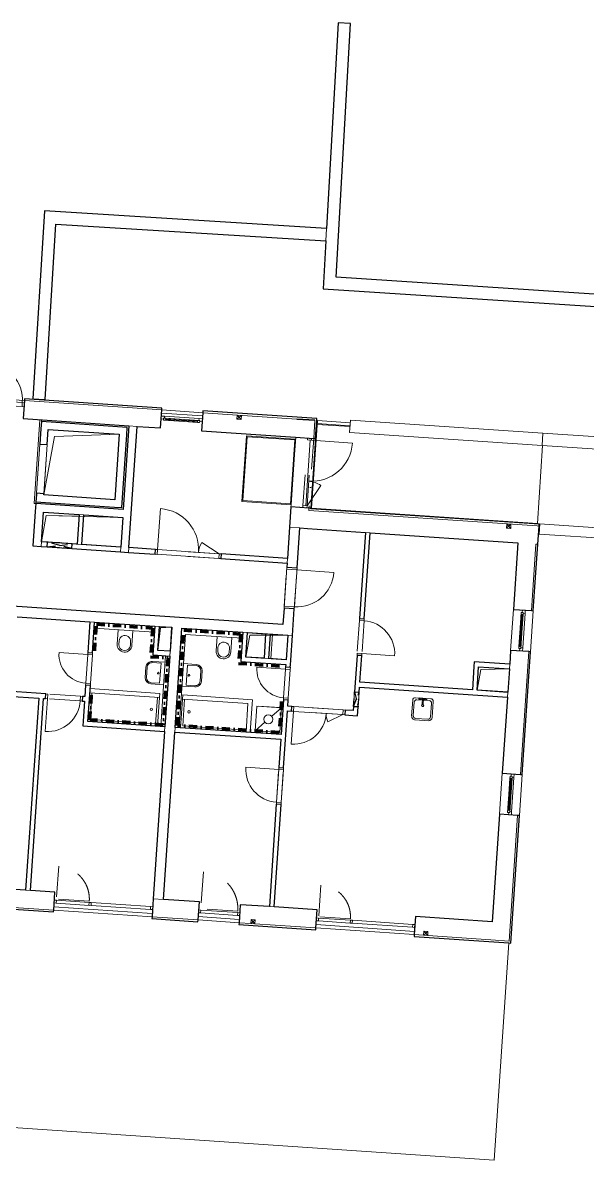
# Model space of a CAD drawing. Header units: millimetres. Extents: x 51291 to 245431, y -8645 to 72638.
# Drawn here: x 194747 to 208496, y 36742 to 64440 of the extents above; entities that cross this region are included whole.
import ezdxf

# ---------------------------------------------------------------- set-up
doc = ezdxf.new("R2010")
doc.units = ezdxf.units.MM
for name, pattern in [('HA_Dash_2mm-S1mm', [1500, 750, -750]), ('HA_Dash_3mm-S1mm', [300, 200, -100]), ('HA_DashDot_2_2mm-S0_6mm', [1650, 750, -450, 0, -450]), ('HA_DashDot_4mm-S1mm', [400, 200, -100, 0, -100])]:
    doc.linetypes.add(name, pattern=pattern)
for name, color, linetype, lineweight in [('A-CLNG-____-OTLN', 9, 'Continuous', 9), ('A-DETL-GENF-OTLN', 9, 'Continuous', 9), ('A-DOOR-____-MCUT', 9, 'Continuous', 9), ('A-DOOR-____-OTLN', 9, 'Continuous', 9), ('A-DOOR-FRAM-MCUT', 9, 'Continuous', 9), ('A-DOOR-FRAM-OTLN', 9, 'Continuous', 9), ('A-FLOR-____-OTLN', 9, 'Continuous', 9), ('A-FLOR-HRAL-OTLN', 9, 'Continuous', 9), ('A-GENM-____-MCUT', 9, 'Continuous', 25), ('A-GENM-____-OTLN', 9, 'Continuous', 9), ('A-GLAZ-____-MCUT', 9, 'Continuous', 5), ('A-GLAZ-____-OTLN', 9, 'Continuous', 5), ('A-GLAZ-CURT-MCUT', 9, 'Continuous', 5), ('A-GLAZ-CURT-OTLN', 9, 'Continuous', 5), ('A-GLAZ-CWMG-MCUT', 9, 'Continuous', 5), ('A-GLAZ-CWMG-OTLN', 9, 'Continuous', 5), ('A-WALL-____-MCUT', 9, 'Continuous', 25), ('A-WALL-____-OTLN', 9, 'Continuous', 9), ('E-ELEC-FIXT-OTLN', 9, 'Continuous', 9), ('I-WALL-____-MCUT', 9, 'Continuous', 25), ('I-WALL-____-OTLN', 9, 'Continuous', 9), ('M-HVAC-DUCT-OTLN', 9, 'Continuous', 9), ('P-SANR-FIXT-OTLN', 9, 'Continuous', 9), ('S-BEAM-____-OTLN', 9, 'Continuous', 9)]:
    doc.layers.add(name, color=color, linetype=linetype, lineweight=lineweight)

# ---------------------------------------------------------------- blocks, each defined once
blk = doc.blocks.new('HA_DR_Single_Swing_Solid - In_BJ_900x2100_Vstupni-2124274-schema rezu D_140_5400')
at = {"layer": 'A-DOOR-____-MCUT', "linetype": 'HA_DashDot_2_2mm-S0_6mm'}
for p, q in [((-450, 125), (450, 125)), ((-450, -125), (450, -125))]:
    blk.add_line(p, q, dxfattribs=at)
at = {"layer": 'A-DOOR-____-OTLN'}
for p, q in [((-500, 125), (500, 125)), ((-500, -125), (500, -125))]:
    blk.add_line(p, q, dxfattribs=at)
at = {"layer": 'A-DOOR-____-OTLN', "lineweight": 5}
blk.add_line((450, -1025), (450, -125), dxfattribs=at)
blk.add_arc((450, -125), 900, 180, 270, dxfattribs=at)
at = {"layer": 'A-DOOR-FRAM-MCUT'}
for p, q in [((-450, 125), (-500, 125)), ((-450, -125), (-450, 125)), ((500, 125), (450, 125)), ((450, 125), (450, -125)), ((-500, -125), (-450, -125)), ((450, -125), (500, -125))]:
    blk.add_line(p, q, dxfattribs=at)
blk = doc.blocks.new('HA_DR_Single_Swing_Solid - In_BJ_700x2100-2124340-schema rezu D_140_5400')
at = {"layer": 'A-DOOR-____-MCUT', "linetype": 'HA_DashDot_2_2mm-S0_6mm'}
for p, q in [((-350, 57.5), (350, 57.5)), ((-350, -57.5), (350, -57.5))]:
    blk.add_line(p, q, dxfattribs=at)
at = {"layer": 'A-DOOR-____-OTLN', "lineweight": 5}
blk.add_line((350, 757.5), (350, 57.5), dxfattribs=at)
blk.add_arc((350, 57.5), 700, 90, 180, dxfattribs=at)
at = {"layer": 'A-DOOR-FRAM-MCUT'}
for p, q in [((-400, 57.5), (-350, 57.5)), ((-350, 57.5), (-350, -57.5)), ((350, 57.5), (400, 57.5)), ((350, -57.5), (350, 57.5)), ((-350, -57.5), (-400, -57.5)), ((400, -57.5), (350, -57.5))]:
    blk.add_line(p, q, dxfattribs=at)
blk = doc.blocks.new('HA_DR_Single_Swing_Solid - In_BJ_800x2100-2124336-schema rezu D_140_5400')
at = {"layer": 'A-DOOR-____-MCUT', "linetype": 'HA_DashDot_2_2mm-S0_6mm'}
for p, q in [((-400, 57.5), (400, 57.5)), ((-400, -57.5), (400, -57.5))]:
    blk.add_line(p, q, dxfattribs=at)
at = {"layer": 'A-DOOR-____-OTLN', "lineweight": 5}
blk.add_line((400, 857.5), (400, 57.5), dxfattribs=at)
blk.add_arc((400, 57.5), 800, 90, 180, dxfattribs=at)
at = {"layer": 'A-DOOR-FRAM-MCUT'}
for p, q in [((-450, 57.5), (-400, 57.5)), ((-400, 57.5), (-400, -57.5)), ((400, 57.5), (450, 57.5)), ((400, -57.5), (400, 57.5)), ((-400, -57.5), (-450, -57.5)), ((450, -57.5), (400, -57.5))]:
    blk.add_line(p, q, dxfattribs=at)
blk = doc.blocks.new('HA_DR_Double_Swing_Solid - In_OBJ_1500x2100_1000-1827100-schema rezu D_140_5400')
at = {"layer": 'A-DOOR-____-MCUT', "linetype": 'HA_DashDot_2_2mm-S0_6mm'}
for p, q in [((-750, 58), (750, 58)), ((-750, -57), (750, -57))]:
    blk.add_line(p, q, dxfattribs=at)
at = {"layer": 'A-DOOR-____-OTLN', "lineweight": 5}
for p, q in [((-317, -307), (-750, -57)), ((750, -1057), (750, -57))]:
    blk.add_line(p, q, dxfattribs=at)
for centre, radius, start, end in [((-750, -57), 500, 330, 0), ((750, -57), 1000, 180, 270)]:
    blk.add_arc(centre, radius, start, end, dxfattribs=at)
at = {"layer": 'A-DOOR-FRAM-MCUT'}
for p, q in [((-750, 58), (-800, 58)), ((-750, -57), (-750, 58)), ((800, 58), (750, 58)), ((750, 58), (750, -57)), ((-800, -57), (-750, -57)), ((750, -57), (800, -57))]:
    blk.add_line(p, q, dxfattribs=at)
blk = doc.blocks.new('HA_WD_SinglePanel - 1000x2400-1670805-schema rezu D_140_5400')
at = {"layer": 'A-GLAZ-____-MCUT'}
for p, q in [((-420, 70), (-500, 70)), ((-500, 0), (-440, 0)), ((-440, -25), (-440, 25)), ((-440, 25), (-390, 25)), ((-420, 25), (-420, 70)), ((-390, 25), (-390, -25)), ((390, 5), (-390, 5)), ((390, -25), (390, 25)), ((390, 25), (440, 25)), ((500, 70), (420, 70)), ((420, 70), (420, 25)), ((440, 25), (440, -25)), ((440, 0), (500, 0)), ((-390, -25), (-440, -25)), ((390, -5), (-390, -5)), ((440, -25), (390, -25))]:
    blk.add_line(p, q, dxfattribs=at)
at = {"layer": 'A-GLAZ-____-OTLN'}
for p, q in [((440, 25), (-440, 25)), ((-440, -25), (-440, 25)), ((420, 70), (-420, 70)), ((390, 25), (-390, 25)), ((440, 25), (440, -25)), ((-440, -25), (440, -25)), ((390, -25), (-390, -25))]:
    blk.add_line(p, q, dxfattribs=at)
blk = doc.blocks.new('HA_WD_SinglePanel - 1000x1500-1670803-schema rezu D_140_5400')
at = {"layer": 'A-GLAZ-____-MCUT'}
for p, q in [((-420, 70), (-500, 70)), ((-500, 0), (-440, 0)), ((-440, -25), (-440, 25)), ((-440, 25), (-390, 25)), ((-420, 25), (-420, 70)), ((-390, 25), (-390, -25)), ((390, 5), (-390, 5)), ((390, -25), (390, 25)), ((390, 25), (440, 25)), ((500, 70), (420, 70)), ((420, 70), (420, 25)), ((440, 25), (440, -25)), ((440, 0), (500, 0)), ((-390, -25), (-440, -25)), ((390, -5), (-390, -5)), ((440, -25), (390, -25))]:
    blk.add_line(p, q, dxfattribs=at)
at = {"layer": 'A-GLAZ-____-OTLN'}
for p, q in [((440, 25), (-440, 25)), ((-440, -25), (-440, 25)), ((420, 70), (-420, 70)), ((390, 25), (-390, 25)), ((440, 25), (440, -25)), ((-440, -25), (440, -25)), ((390, -25), (-390, -25))]:
    blk.add_line(p, q, dxfattribs=at)
blk = doc.blocks.new('HA_DR_Double_Swing_Solid_FrameButt - In_FAS_1600x2350_1000-2015541-schema rezu D_140_5400')
at = {"layer": 'A-DOOR-____-MCUT', "linetype": 'HA_DashDot_2_2mm-S0_6mm'}
for p, q in [((-800, -70), (800, -70)), ((-800, -170), (800, -170))]:
    blk.add_line(p, q, dxfattribs=at)
at = {"layer": 'A-DOOR-____-OTLN', "lineweight": 5}
for p, q in [((-280, -470), (-800, -170)), ((800, -1170), (800, -170))]:
    blk.add_line(p, q, dxfattribs=at)
for centre, radius, start, end in [((-800, -170), 600, 330, 360), ((800, -170), 1000, 180, 270)]:
    blk.add_arc(centre, radius, start, end, dxfattribs=at)
at = {"layer": 'A-DOOR-FRAM-MCUT'}
for p, q in [((-800, -70), (-850, -70)), ((-850, -170), (-800, -170)), ((-800, -170), (-800, -70)), ((850, -70), (800, -70)), ((800, -70), (800, -170)), ((800, -170), (850, -170))]:
    blk.add_line(p, q, dxfattribs=at)
at = {"layer": 'A-DOOR-FRAM-OTLN', "linetype": 'HA_DashDot_2_2mm-S0_6mm'}
for p, q in [((850, 220), (-850, 220)), ((850, -220), (-850, -220))]:
    blk.add_line(p, q, dxfattribs=at)
blk = doc.blocks.new('HA_GM_Shaft_Rectangle - Default-2031569-schema rezu D_140_5400')
at = {"layer": 'A-DETL-GENF-OTLN'}
for p, q in [((72, -72), (1935, 0)), ((0, -720), (72, -72))]:
    blk.add_line(p, q, dxfattribs=at)
at = {"layer": 'A-GENM-____-OTLN'}
for p, q in [((0, -720), (0, 0)), ((0, 0), (1935, 0)), ((1935, 0), (1935, -720)), ((1935, -720), (0, -720))]:
    blk.add_line(p, q, dxfattribs=at)
blk = doc.blocks.new('HA_GM_Shaft_Rectangle - Default-2031607-schema rezu D_140_5400')
at = {"layer": 'A-DETL-GENF-OTLN'}
for p, q in [((160, -160), (1735, 0)), ((0, -1600), (160, -160))]:
    blk.add_line(p, q, dxfattribs=at)
at = {"layer": 'A-GENM-____-OTLN'}
for p, q in [((0, -1600), (0, 0)), ((0, 0), (1735, 0)), ((1735, 0), (1735, -1600)), ((1735, -1600), (0, -1600))]:
    blk.add_line(p, q, dxfattribs=at)
blk = doc.blocks.new('HA_GM_Shaft_Rectangle - Default-2138931-schema rezu D_140_5400')
at = {"layer": 'A-DETL-GENF-OTLN'}
for p, q in [((30, -30), (300, 0)), ((0, -585), (30, -30))]:
    blk.add_line(p, q, dxfattribs=at)
at = {"layer": 'A-GENM-____-OTLN'}
for p, q in [((0, -585), (0, 0)), ((0, 0), (300, 0)), ((300, 0), (300, -585)), ((300, -585), (0, -585))]:
    blk.add_line(p, q, dxfattribs=at)
blk = doc.blocks.new('HA_GM_Shaft_Rectangle - Default-2138656-schema rezu D_140_5400')
at = {"layer": 'A-DETL-GENF-OTLN'}
for p, q in [((60, -60), (985, 0)), ((0, -600), (60, -60))]:
    blk.add_line(p, q, dxfattribs=at)
at = {"layer": 'A-GENM-____-OTLN'}
for p, q in [((0, -600), (0, 0)), ((0, 0), (985, 0)), ((985, 0), (985, -600)), ((985, -600), (0, -600))]:
    blk.add_line(p, q, dxfattribs=at)
blk = doc.blocks.new('HA_GM_Shaft_Rectangle - Default-2137961-schema rezu D_140_5400')
at = {"layer": 'A-DETL-GENF-OTLN'}
for p, q in [((57, -57), (750, 0)), ((0, -570), (57, -57))]:
    blk.add_line(p, q, dxfattribs=at)
at = {"layer": 'A-GENM-____-OTLN'}
for p, q in [((0, -570), (0, 0)), ((0, 0), (750, 0)), ((750, 0), (750, -570)), ((750, -570), (0, -570))]:
    blk.add_line(p, q, dxfattribs=at)
blk = doc.blocks.new('ABMV_Toilet_WallHung - Default-1991236-schema rezu D_140_5400')
at = {"layer": 'P-SANR-FIXT-OTLN'}
for p, q in [((-55, 75), (-55, 425)), ((-16, 426), (-16, 340)), ((266, 340), (266, 426)), ((305, 75), (305, 425))]:
    blk.add_line(p, q, dxfattribs=at)
for centre, radius, start, end in [((125, 425), 180, 0, 180), ((125, 426), 141, 360, 180), ((125, 340), 141, 180, 360)]:
    blk.add_arc(centre, radius, start, end, dxfattribs=at)
blk = doc.blocks.new('ABMV_WashBasin_Generic - 550x460-1520088-schema rezu D_140_5400')
at = {"layer": 'P-SANR-FIXT-OTLN'}
for p, q in [((-150, 360), (-150, 50)), ((-120, 150), (-120, 360)), ((250, 510), (0, 510)), ((0, 480), (250, 480)), ((370, 360), (370, 150)), ((400, 50), (400, 360)), ((370, 150), (-120, 150))]:
    blk.add_line(p, q, dxfattribs=at)
for centre, radius, start, end in [((0, 360), 150, 90, 180), ((0, 360), 120, 90, 180), ((250, 360), 150, 360, 90), ((250, 360), 120, 360, 90), ((125, 200), 20, 90, 270), ((125, 200), 20, 270, 90)]:
    blk.add_arc(centre, radius, start, end, dxfattribs=at)
blk = doc.blocks.new('ABMV_Bathtub_Generic - 800_1700-V80-schema rezu D_140_5400')
at = {"layer": 'P-SANR-FIXT-OTLN'}
for p, q in [((750, 1600), (750, 50)), ((750, 1600), (750, 50)), ((750, 50), (100, 50)), ((750, 50), (100, 50)), ((800, 0), (100, 0)), ((800, 0), (100, 0))]:
    blk.add_line(p, q, dxfattribs=at)
blk.add_circle((400, 180), 30, dxfattribs=at)
blk = doc.blocks.new('ABMV_Bathtub_Generic - 800_1700-1426710-schema rezu D_140_5400')
at = {"layer": 'P-SANR-FIXT-OTLN'}
for p, q in [((800, 0), (100, 0)), ((800, 0), (100, 0)), ((750, -50), (100, -50)), ((750, -50), (100, -50)), ((750, -1650), (750, -50)), ((750, -1650), (750, -50)), ((100, -1650), (750, -1650)), ((100, -1650), (750, -1650))]:
    blk.add_line(p, q, dxfattribs=at)
blk.add_circle((400, -180), 30, dxfattribs=at)
blk = doc.blocks.new('R_bathroom_washing_machine - 600x600x900-1448762-schema rezu D_140_5400')
at = {"layer": 'E-ELEC-FIXT-OTLN'}
for p, q in [((678, 597), (78, 597)), ((78, 597), (78, -3)), ((455, 374), (678, 597)), ((555, 602), (555, 597)), ((572, 602), (572, 597)), ((580, 602), (580, 602)), ((580, 602), (580, 602)), ((580, 602), (580, 602)), ((580, 602), (580, 602)), ((587, 597), (587, 602)), ((605, 597), (605, 602)), ((678, -3), (678, 597)), ((78, -3), (300, 219)), ((78, -3), (678, -3)), ((108, -3), (108, -8)), ((648, -8), (108, -8)), ((648, -8), (648, -3))]:
    blk.add_line(p, q, dxfattribs=at)
blk.add_circle((378, 297), 110, dxfattribs=at)
blk = doc.blocks.new('Skříňka se dřezem_ pravoúhlá - 500 x 440mm-1452876-schema rezu D_140_5400')
at = {"layer": 'P-SANR-FIXT-OTLN'}
for p, q in [((-234, 117), (-234, -271)), ((-234, 117), (-234, -271)), ((-196, 69), (-196, -258)), ((202, 180), (-171, 180)), ((202, 180), (-171, 180)), ((3, 133), (-133, 133)), ((92, 180), (-73, 180)), ((-73, 142), (3, 142)), ((3, 161), (3, 40)), ((28, 161), (28, 40)), ((28, 142), (92, 142)), ((164, 133), (28, 133)), ((228, -258), (228, 69)), ((266, -276), (266, 117)), ((266, -276), (266, 117)), ((-145, -360), (181, -360)), ((-145, -360), (181, -360)), ((-133, -322), (164, -322))]:
    blk.add_line(p, q, dxfattribs=at)
for centre, radius, start, end in [((-171, 117), 63.5, 90, 180), ((-171, 117), 63.5, 90, 180), ((-133, 69), 63.5, 90, 180), ((-73, 161), 19, 90, 270), ((-48, 161), 19, 360, 180), ((-48, 161), 19, 180, 0), ((16, 3), 25.4, 360, 180), ((16, 3), 25.4, 180, 0), ((16, 161), 12.7, 360, 180), ((16, 40), 12.7, 180, 0), ((66, 161), 19, 360, 180), ((66, 161), 19, 180, 360), ((92, 161), 19, 270, 90), ((164, 69), 63.5, 0, 90), ((202, 117), 63.5, 0, 90), ((202, 117), 63.5, 360, 90), ((-145, -271), 88.9, 180, 270), ((-145, -271), 88.9, 180, 270), ((-133, -258), 63.5, 180, 270), ((164, -258), 63.5, 270, 0), ((181, -276), 84.4, 270, 0), ((181, -276), 84.4, 270, 0)]:
    blk.add_arc(centre, radius, start, end, dxfattribs=at)
blk = doc.blocks.new('HA_DR_Double_Swing_Solid - In_BJ_1200x2100_800-1670814-schema rezu D_140_5400')
at = {"layer": 'A-DOOR-____-MCUT', "linetype": 'HA_DashDot_2_2mm-S0_6mm'}
for p, q in [((-600, 57), (600, 57)), ((-600, -58), (600, -58))]:
    blk.add_line(p, q, dxfattribs=at)
at = {"layer": 'A-DOOR-____-OTLN', "lineweight": 5}
for p, q in [((600, 857), (600, 57)), ((-254, 257), (-600, 57))]:
    blk.add_line(p, q, dxfattribs=at)
for centre, radius, start, end in [((600, 57), 800, 90, 180), ((-600, 57), 400, 360, 30)]:
    blk.add_arc(centre, radius, start, end, dxfattribs=at)
at = {"layer": 'A-DOOR-FRAM-MCUT'}
for p, q in [((-650, 57), (-600, 57)), ((-600, 57), (-600, -58)), ((600, 57), (650, 57)), ((600, -58), (600, 57)), ((-600, -58), (-650, -58)), ((650, -58), (600, -58))]:
    blk.add_line(p, q, dxfattribs=at)
blk = doc.blocks.new('Obdélníková příčel - 50x70mm EXT-1516296-schema rezu D_140_5400')
at = {"layer": 'A-GLAZ-CWMG-MCUT'}
for p, q in [((-50, 0), (0, 0)), ((-50, -70), (-50, 0)), ((0, 0), (0, -70)), ((0, -70), (-50, -70))]:
    blk.add_line(p, q, dxfattribs=at)
blk = doc.blocks.new('ABMV_CW_Single_Swing_Generic - Ex_Glass_SKLOPNE-1553233-schema rezu D_140_5400')
at = {"layer": 'A-DOOR-____-OTLN', "linetype": 'HA_Dash_2mm-S1mm', "lineweight": 5}
for p in [(-450, -30), (450, -930)]:
    blk.add_line(p, (450, -30), dxfattribs=at)
blk.add_arc((450, -30), 900, 180, 270, dxfattribs=at)
blk = doc.blocks.new('Obdélníková příčel - 50x70mm EXT-1516068-schema rezu D_140_5400')
at = {"layer": 'A-GLAZ-CWMG-OTLN'}
for p, q in [((-2951, 44089), (-2053, 44028)), ((-2946, 44159), (-2048, 44098))]:
    blk.add_line(p, q, dxfattribs=at)
blk = doc.blocks.new('Obdélníková příčel - 50x70mm EXT-1516295-schema rezu D_140_5400')
at = {"layer": 'A-GLAZ-CWMG-MCUT'}
for p, q in [((-25, 0), (25, 0)), ((-25, -70), (-25, 0)), ((25, -70), (-25, -70)), ((25, 0), (25, -70))]:
    blk.add_line(p, q, dxfattribs=at)
blk = doc.blocks.new('Systémový panel - Sklo-1518049-schema rezu D_140_5400')
at = {"layer": 'A-GLAZ-CURT-MCUT'}
for p, q in [((725, 70), (-725, 70)), ((-725, 70), (-725, 0)), ((-725, 0), (725, 0)), ((725, 0), (725, 70))]:
    blk.add_line(p, q, dxfattribs=at)
blk = doc.blocks.new('Obdélníková příčel - 50x70mm EXT-1518050-schema rezu D_140_5400')
at = {"layer": 'A-GLAZ-CWMG-MCUT'}
for p, q in [((0, 0), (-50, 0)), ((-50, 0), (-50, -70)), ((0, -70), (0, 0)), ((-50, -70), (0, -70))]:
    blk.add_line(p, q, dxfattribs=at)
blk = doc.blocks.new('ABMV_CW_Single_Swing_Generic - Ex_Glass_SKLOPNE-1944711-schema rezu D_140_5400')
at = {"layer": 'A-DOOR-____-OTLN', "linetype": 'HA_Dash_2mm-S1mm', "lineweight": 5}
for p in [(-400, -30), (400, -830)]:
    blk.add_line(p, (400, -30), dxfattribs=at)
blk.add_arc((400, -30), 800, 180, 270, dxfattribs=at)
blk = doc.blocks.new('Obdélníková příčel - 50x70mm EXT-1944710-schema rezu D_140_5400')
at = {"layer": 'A-GLAZ-CWMG-OTLN'}
for p, q in [((516, 43853), (1315, 43799)), ((521, 43923), (1319, 43869))]:
    blk.add_line(p, q, dxfattribs=at)
blk = doc.blocks.new('Systémový panel - Sklo-1944714-schema rezu D_140_5400')
at = {"layer": 'A-GLAZ-CURT-MCUT'}
for p, q in [((737.5, 70), (-737.5, 70)), ((-737.5, 70), (-737.5, 0)), ((-737.5, 0), (737.5, 0)), ((737.5, 0), (737.5, 70))]:
    blk.add_line(p, q, dxfattribs=at)
blk = doc.blocks.new('ABMV_CW_Single_Swing_Generic - Ex_Glass_SKLOPNE-1553232-schema rezu D_140_5400')
at = {"layer": 'A-DOOR-____-OTLN', "linetype": 'HA_Dash_2mm-S1mm', "lineweight": 5}
for p in [(-387.5, -30), (387.5, -805)]:
    blk.add_line(p, (387.5, -30), dxfattribs=at)
blk.add_arc((387.5, -30), 775, 180, 270, dxfattribs=at)
blk = doc.blocks.new('Obdélníková příčel - 50x70mm EXT-1514296-schema rezu D_140_5400')
at = {"layer": 'A-GLAZ-CWMG-OTLN'}
for p, q in [((19423, 42570), (20196, 42518)), ((19428, 42640), (20201, 42588))]:
    blk.add_line(p, q, dxfattribs=at)
blk = doc.blocks.new('HA_GM_Tiling_LineBased - Generic Tiles-2050446-schema rezu D_140_5400')
at = {"layer": 'A-GENM-____-OTLN', "linetype": 'HA_DashDot_4mm-S1mm', "lineweight": 80}
blk.add_line((50, -50), (700, -50), dxfattribs=at)
blk = doc.blocks.new('HA_GM_Tiling_LineBased - Generic Tiles-2050447-schema rezu D_140_5400')
at = {"layer": 'A-GENM-____-OTLN', "linetype": 'HA_DashDot_4mm-S1mm', "lineweight": 80}
blk.add_line((50, -50), (1415, -50), dxfattribs=at)
blk = doc.blocks.new('HA_GM_Tiling_LineBased - Generic Tiles-2050448-schema rezu D_140_5400')
at = {"layer": 'A-GENM-____-OTLN', "linetype": 'HA_DashDot_4mm-S1mm', "lineweight": 80}
blk.add_line((50, -50), (750, -50), dxfattribs=at)
blk = doc.blocks.new('HA_GM_Tiling_LineBased - Generic Tiles-2050449-schema rezu D_140_5400')
at = {"layer": 'A-GENM-____-OTLN', "linetype": 'HA_DashDot_4mm-S1mm', "lineweight": 80}
blk.add_line((-50, -50), (370, -50), dxfattribs=at)
blk = doc.blocks.new('HA_GM_Tiling_LineBased - Generic Tiles-2050450-schema rezu D_140_5400')
at = {"layer": 'A-GENM-____-OTLN', "linetype": 'HA_DashDot_4mm-S1mm', "lineweight": 80}
blk.add_line((50, -50), (1680, -50), dxfattribs=at)
blk = doc.blocks.new('HA_GM_Tiling_LineBased - Generic Tiles-2050451-schema rezu D_140_5400')
at = {"layer": 'A-GENM-____-OTLN', "linetype": 'HA_DashDot_4mm-S1mm', "lineweight": 80}
blk.add_line((50, -50), (1840, -50), dxfattribs=at)
blk = doc.blocks.new('HA_GM_Tiling_LineBased - Generic Tiles-2050440-schema rezu D_140_5400')
at = {"layer": 'A-GENM-____-OTLN', "linetype": 'HA_DashDot_4mm-S1mm', "lineweight": 80}
blk.add_line((50, -50), (830, -50), dxfattribs=at)
blk = doc.blocks.new('HA_GM_Tiling_LineBased - Generic Tiles-2050452-schema rezu D_140_5400')
at = {"layer": 'A-GENM-____-OTLN', "linetype": 'HA_DashDot_4mm-S1mm', "lineweight": 80}
blk.add_line((50, -50), (800, -50), dxfattribs=at)
blk = doc.blocks.new('HA_GM_Tiling_LineBased - Generic Tiles-2050453-schema rezu D_140_5400')
at = {"layer": 'A-GENM-____-OTLN', "linetype": 'HA_DashDot_4mm-S1mm', "lineweight": 80}
blk.add_line((50, -50), (2535, -50), dxfattribs=at)
blk = doc.blocks.new('HA_GM_Tiling_LineBased - Generic Tiles-2050454-schema rezu D_140_5400')
at = {"layer": 'A-GENM-____-OTLN', "linetype": 'HA_DashDot_4mm-S1mm', "lineweight": 80}
blk.add_line((50, -50), (2375, -50), dxfattribs=at)
blk = doc.blocks.new('HA_GM_Tiling_LineBased - Generic Tiles-2050455-schema rezu D_140_5400')
at = {"layer": 'A-GENM-____-OTLN', "linetype": 'HA_DashDot_4mm-S1mm', "lineweight": 80}
blk.add_line((50, -50), (1435, -50), dxfattribs=at)
blk = doc.blocks.new('HA_GM_Tiling_LineBased - Generic Tiles-2050439-schema rezu D_140_5400')
at = {"layer": 'A-GENM-____-OTLN', "linetype": 'HA_DashDot_4mm-S1mm', "lineweight": 80}
blk.add_line((50, -50), (765, -50), dxfattribs=at)
blk = doc.blocks.new('HA_GM_Tiling_LineBased - Generic Tiles-2050438-schema rezu D_140_5400')
at = {"layer": 'A-GENM-____-OTLN', "linetype": 'HA_DashDot_4mm-S1mm', "lineweight": 80}
blk.add_line((-50, -50), (1050, -50), dxfattribs=at)
blk = doc.blocks.new('Cistici zona_ram - Cistici zona_ram-1747755-schema rezu D_140_5400')
at = {"layer": 'A-GENM-____-OTLN'}
for p, q in [((15146, 55453), (13946, 55453)), ((13946, 55453), (13946, 53853)), ((13966, 53873), (13966, 55433)), ((13966, 55433), (15126, 55433)), ((15126, 55433), (15126, 53873)), ((15146, 53853), (15146, 55453)), ((13946, 53853), (15146, 53853)), ((15126, 53873), (13966, 53873))]:
    blk.add_line(p, q, dxfattribs=at)
blk = doc.blocks.new('HA_DR_Single_Swing_Solid_ButtFrame - In_FAS_900x2350_Unik-2005942-schema rezu D_140_5400')
at = {"layer": 'A-DOOR-____-MCUT', "linetype": 'HA_DashDot_2_2mm-S0_6mm'}
for p, q in [((-450, -70), (450, -70)), ((-450, -170), (450, -170))]:
    blk.add_line(p, q, dxfattribs=at)
at = {"layer": 'A-DOOR-____-OTLN', "lineweight": 5}
blk.add_line((450, -1070), (450, -170), dxfattribs=at)
blk.add_arc((450, -170), 900, 180, 270, dxfattribs=at)
at = {"layer": 'A-DOOR-FRAM-MCUT'}
for p, q in [((-450, -70), (-500, -70)), ((-500, -170), (-450, -170)), ((-450, -170), (-450, -70)), ((500, -70), (450, -70)), ((450, -70), (450, -170)), ((450, -170), (500, -170))]:
    blk.add_line(p, q, dxfattribs=at)
at = {"layer": 'A-DOOR-FRAM-OTLN', "linetype": 'HA_DashDot_2_2mm-S0_6mm'}
for p, q in [((500, 220), (-500, 220)), ((500, -220), (-500, -220))]:
    blk.add_line(p, q, dxfattribs=at)
blk = doc.blocks.new('HA_GM_Opening_Rectangle_WallBased - Default-2022477-schema rezu D_140_5400')
at = {"layer": 'A-GENM-____-MCUT', "linetype": 'HA_Dash_3mm-S1mm'}
for p, q in [((305, 57.5), (-55, -57.5)), ((-55, 57.5), (305, -57.5)), ((-55, 57.5), (-55, -57.5)), ((-55, 57.5), (305, 57.5)), ((305, 57.5), (305, -57.5)), ((-55, -57.5), (305, -57.5))]:
    blk.add_line(p, q, dxfattribs=at)
blk = doc.blocks.new('HA_GM_Opening_Rectangle_WallBased - Default-2071967-schema rezu D_140_5400')
at = {"layer": 'A-GENM-____-MCUT', "linetype": 'HA_Dash_3mm-S1mm'}
for p, q in [((425, 57.5), (-175, -57.5)), ((-175, 57.5), (425, -57.5)), ((-175, 57.5), (-175, -57.5)), ((-175, 57.5), (425, 57.5)), ((425, 57.5), (425, -57.5)), ((-175, -57.5), (425, -57.5))]:
    blk.add_line(p, q, dxfattribs=at)
blk = doc.blocks.new('185-01_OBJEKT B_Central_rvt-3-schema rezu D_140_5400')
at = {"layer": 'A-FLOR-____-OTLN'}
for p, q in [((16599, 54865), (15601, 54932)), ((12500, 52737), (12639, 54773)), ((19117, 52679), (19225, 54276)), ((12540, 52735), (12500, 52737)), ((17694, 49593), (18138, 49563)), ((18253, 49555), (18677, 49526)), ((12981, 42912), (15376, 42750)), ((16498, 42674), (17496, 42606)), ((19367, 42479), (21761, 42316))]:
    blk.add_line(p, q, dxfattribs=at)
at = {"layer": 'A-WALL-____-MCUT'}
for p, q in [((12264, 55239), (12235, 54800)), ((12267, 55284), (12264, 55239)), ((15610, 55057), (12267, 55284)), ((15577, 54573), (15607, 55012)), ((15607, 55012), (15610, 55057)), ((16604, 54944), (16575, 54505)), ((16607, 54989), (16604, 54944)), ((19386, 54801), (16607, 54989)), ((12235, 54800), (14809, 54625)), ((15008, 54612), (15577, 54573)), ((19338, 54759), (18899, 54789)), ((18899, 54789), (19338, 54759)), ((19353, 54317), (19383, 54756)), ((19383, 54756), (19386, 54801)), ((16575, 54505), (18869, 54350)), ((18869, 54350), (18869, 54350)), ((18869, 54350), (19308, 54320)), ((19308, 54320), (19353, 54317)), ((18754, 52654), (18720, 52155)), ((19193, 52624), (18754, 52654)), ((19238, 52621), (19193, 52624)), ((19237, 52606), (19238, 52621)), ((24799, 52228), (19237, 52606)), ((18970, 52138), (19159, 52125)), ((19159, 52125), (20566, 52030)), ((24766, 51744), (24796, 52183)), ((24796, 52183), (24799, 52228)), ((20681, 52022), (24282, 51777)), ((24282, 51777), (24172, 50156)), ((24656, 50123), (24766, 51744)), ((24172, 50156), (24611, 50126)), ((24611, 50126), (24656, 50123)), ((24105, 49158), (24082, 48819)), ((24544, 49129), (24105, 49158)), ((24385, 46132), (24589, 49125)), ((24589, 49125), (24544, 49129)), ((24074, 48704), (24035, 48136)), ((24028, 48021), (23902, 46165)), ((23902, 46165), (24341, 46135)), ((24341, 46135), (24385, 46132)), ((23834, 45167), (23656, 42549)), ((24273, 45138), (23834, 45167)), ((24107, 42032), (24318, 45135)), ((24318, 45135), (24273, 45138)), ((12292, 43320), (11908, 43346)), ((13006, 43271), (12407, 43312)), ((12976, 42832), (13006, 43271)), ((15400, 43109), (15370, 42670)), ((16523, 43033), (15650, 43092)), ((16493, 42594), (16523, 43033)), ((17520, 42965), (17490, 42526)), ((18229, 42917), (17520, 42965)), ((11875, 42862), (12973, 42787)), ((12973, 42787), (12976, 42832)), ((15370, 42670), (15367, 42625)), ((19391, 42838), (18343, 42909)), ((19361, 42399), (19391, 42838)), ((21785, 42675), (21756, 42236)), ((23656, 42549), (21785, 42675)), ((15367, 42625), (16490, 42549)), ((16490, 42549), (16493, 42594)), ((17490, 42526), (17487, 42481)), ((17487, 42481), (19358, 42354)), ((19358, 42354), (19361, 42399)), ((21756, 42236), (21753, 42192)), ((21753, 42192), (24062, 42035)), ((24062, 42035), (24107, 42032))]:
    blk.add_line(p, q, dxfattribs=at)
at = {"layer": 'A-WALL-____-MCUT', "lineweight": 9}
for p, q in [((15607, 55012), (12264, 55239)), ((12264, 55239), (15607, 55012)), ((18899, 54789), (16604, 54944)), ((16604, 54944), (18899, 54789)), ((15008, 54612), (14809, 54625)), ((19308, 54320), (19338, 54759)), ((19338, 54759), (19308, 54320)), ((13709, 52455), (13594, 52463)), ((19192, 52609), (19189, 52564)), ((24751, 52186), (19189, 52564)), ((19189, 52564), (24751, 52186)), ((19192, 52609), (19193, 52624)), ((19193, 52624), (19192, 52609)), ((18720, 52155), (18970, 52138)), ((18970, 52138), (18720, 52155)), ((24796, 52183), (24751, 52186)), ((24751, 52186), (24796, 52183)), ((12678, 51803), (12670, 51688)), ((20681, 52022), (20566, 52030)), ((14600, 51557), (14608, 51672)), ((14808, 51659), (14800, 51544)), ((24611, 50126), (24721, 51747)), ((24721, 51747), (24611, 50126)), ((24721, 51747), (24766, 51744)), ((24766, 51744), (24721, 51747)), ((18661, 51282), (18669, 51397)), ((13973, 49846), (13858, 49854)), ((15549, 49739), (15435, 49747)), ((17694, 49593), (17580, 49601)), ((18253, 49555), (18138, 49563)), ((18677, 49527), (18792, 49519)), ((18792, 49519), (18677, 49527)), ((15801, 49020), (15809, 49135)), ((24341, 46135), (24544, 49129)), ((24544, 49129), (24341, 46135)), ((24074, 48704), (24082, 48819)), ((24028, 48021), (24035, 48136)), ((15677, 47184), (15685, 47299)), ((15934, 47282), (15926, 47168)), ((24065, 42080), (24273, 45138)), ((24273, 45138), (24065, 42080)), ((12292, 43320), (12407, 43312)), ((15400, 43109), (15650, 43092)), ((11878, 42907), (12976, 42832)), ((12976, 42832), (11878, 42907)), ((15370, 42670), (16493, 42594)), ((16493, 42594), (15370, 42670)), ((18229, 42917), (18343, 42909)), ((17490, 42526), (17775, 42507)), ((17775, 42507), (17490, 42526)), ((17875, 42500), (19361, 42399)), ((19361, 42399), (17875, 42500)), ((21756, 42236), (21985, 42221)), ((21985, 42221), (21756, 42236)), ((22085, 42214), (23626, 42110)), ((23626, 42110), (22085, 42214)), ((23626, 42110), (24065, 42080)), ((24065, 42080), (23626, 42110))]:
    blk.add_line(p, q, dxfattribs=at)
at = {"layer": 'A-WALL-____-OTLN'}
for p, q in [((11267, 55307), (12264, 55239)), ((15601, 54932), (16599, 54865)), ((15607, 55012), (16604, 54944)), ((19353, 54317), (19238, 52621)), ((19225, 54276), (19117, 52679)), ((24105, 49158), (24172, 50156)), ((24656, 50123), (24589, 49125)), ((23834, 45167), (23902, 46165)), ((24385, 46132), (24318, 45135)), ((15370, 42670), (12976, 42832)), ((15376, 42750), (12981, 42912)), ((17496, 42606), (16498, 42674)), ((17490, 42526), (16493, 42594)), ((21756, 42236), (19361, 42399)), ((21761, 42316), (19367, 42479))]:
    blk.add_line(p, q, dxfattribs=at)
at = {"layer": 'I-WALL-____-MCUT'}
for p, q in [((12676, 54730), (12664, 54550)), ((14766, 54588), (12676, 54730)), ((14809, 54625), (14670, 52590)), ((14754, 54409), (14766, 54588)), ((14808, 51659), (15008, 54612)), ((12664, 54550), (12639, 54181)), ((12818, 54169), (12843, 54538)), ((12843, 54538), (14574, 54421)), ((14574, 54421), (14466, 52824)), ((14633, 52633), (14754, 54409)), ((12639, 54181), (12818, 54169)), ((12555, 52954), (12543, 52775)), ((12557, 52984), (12555, 52954)), ((12737, 52972), (12557, 52984)), ((12735, 52942), (12737, 52972)), ((14466, 52824), (12735, 52942)), ((12540, 52735), (12527, 52535)), ((14670, 52590), (12540, 52735)), ((12543, 52775), (14454, 52645)), ((14454, 52645), (14633, 52633)), ((12527, 52535), (12470, 51702)), ((12678, 51803), (12726, 52522)), ((12726, 52522), (13594, 52463)), ((13594, 52463), (13546, 51744)), ((13660, 51736), (13709, 52455)), ((13709, 52455), (14657, 52390)), ((14657, 52390), (14608, 51672)), ((18720, 52155), (18669, 51397)), ((18904, 51165), (18970, 52138)), ((12827, 51793), (12678, 51803)), ((20566, 52030), (20424, 49934)), ((20539, 49927), (20681, 52022)), ((12470, 51702), (12670, 51688)), ((12670, 51688), (12819, 51678)), ((12819, 51678), (13418, 51638)), ((13426, 51752), (12827, 51793)), ((13418, 51638), (14600, 51557)), ((13546, 51744), (13426, 51752)), ((14608, 51672), (13660, 51736)), ((14600, 51557), (14800, 51544)), ((14800, 51544), (15448, 51500)), ((15456, 51615), (14808, 51659)), ((15448, 51500), (15456, 51615)), ((17053, 51506), (17045, 51392)), ((17045, 51392), (18661, 51282)), ((18669, 51397), (17053, 51506)), ((18661, 51282), (18654, 51182)), ((18654, 51182), (18904, 51165)), ((18559, 49785), (9929, 50371)), ((18587, 50184), (18559, 49785)), ((18836, 50167), (18587, 50184)), ((18792, 49519), (18836, 50167)), ((12082, 49974), (13858, 49854)), ((20424, 49934), (20539, 49927)), ((13858, 49854), (13808, 49105)), ((13922, 49098), (13973, 49846)), ((13973, 49846), (15435, 49747)), ((15435, 49747), (15387, 49048)), ((15510, 49155), (15549, 49739)), ((15549, 49739), (15849, 49719)), ((15849, 49719), (15809, 49135)), ((15934, 47282), (16098, 49702)), ((16098, 49702), (17580, 49601)), ((17580, 49601), (17531, 48888)), ((17654, 48995), (17694, 49593)), ((17694, 49593), (18138, 49563)), ((18138, 49563), (18098, 48965)), ((18213, 48957), (18253, 49555)), ((18253, 49555), (18543, 49536)), ((18543, 49536), (18677, 49527)), ((18677, 49527), (18637, 48928)), ((18751, 48920), (18792, 49519)), ((13808, 49105), (13922, 49098)), ((15387, 49048), (15502, 49041)), ((15502, 49041), (15801, 49020)), ((15809, 49135), (15510, 49155)), ((20363, 49036), (20303, 48148)), ((20478, 49029), (20363, 49036)), ((20434, 48380), (20478, 49029)), ((15801, 49020), (15685, 47299)), ((17531, 48888), (17646, 48880)), ((17646, 48880), (18629, 48813)), ((18098, 48965), (17654, 48995)), ((18637, 48928), (18213, 48957)), ((18629, 48813), (18625, 48753)), ((18625, 48753), (18739, 48746)), ((18739, 48746), (18744, 48806)), ((18744, 48806), (18751, 48920)), ((23211, 48763), (23172, 48194)), ((23219, 48878), (23211, 48763)), ((24082, 48819), (23219, 48878)), ((23287, 48186), (23326, 48755)), ((23326, 48755), (24074, 48704)), ((12782, 48098), (10587, 48247)), ((13753, 48307), (13735, 48033)), ((13868, 48300), (13753, 48307)), ((13809, 47427), (13868, 48300)), ((20417, 48141), (20426, 48265)), ((20426, 48265), (24028, 48021)), ((23172, 48194), (20434, 48380)), ((10579, 48132), (12610, 47994)), ((12610, 47994), (12292, 43320)), ((12407, 43312), (12724, 47986)), ((12724, 47986), (12774, 47983)), ((12774, 47983), (12782, 48098)), ((13680, 48037), (13672, 47922)), ((13672, 47922), (13727, 47918)), ((13735, 48033), (13680, 48037)), ((13727, 47918), (13694, 47434)), ((18571, 47955), (18513, 47107)), ((18685, 47948), (18571, 47955)), ((18675, 47798), (18685, 47948)), ((20303, 48148), (20417, 48141)), ((24035, 48136), (23287, 48186)), ((18628, 47099), (18667, 47683)), ((18667, 47683), (18767, 47676)), ((18775, 47791), (18675, 47798)), ((18767, 47676), (18775, 47791)), ((20072, 47703), (20064, 47588)), ((20271, 47690), (20072, 47703)), ((20278, 47789), (20271, 47690)), ((20393, 47781), (20278, 47789)), ((20378, 47567), (20393, 47781)), ((13694, 47434), (13686, 47320)), ((15685, 47299), (13809, 47427)), ((20064, 47588), (20264, 47575)), ((20264, 47575), (20378, 47567)), ((13686, 47320), (15677, 47184)), ((15677, 47184), (15400, 43109)), ((15650, 43092), (15926, 47168)), ((15926, 47168), (18505, 46993)), ((18513, 47107), (15934, 47282)), ((18620, 46985), (18628, 47099)), ((18505, 46993), (18459, 46309)), ((18574, 46301), (18620, 46985)), ((18459, 46309), (18574, 46301)), ((18398, 45411), (18229, 42917)), ((18343, 42909), (18513, 45403)), ((18513, 45403), (18398, 45411))]:
    blk.add_line(p, q, dxfattribs=at)
at = {"layer": 'I-WALL-____-OTLN'}
for p, q in [((12557, 52984), (12639, 54181)), ((12818, 54169), (12737, 52972)), ((15506, 51611), (17003, 51510)), ((16995, 51395), (15498, 51496)), ((15425, 49597), (13963, 49696)), ((16188, 49545), (16034, 47276)), ((17570, 49452), (16188, 49545)), ((15585, 47306), (15702, 49027)), ((13863, 48225), (15559, 48110)), ((15552, 48010), (13856, 48125)), ((15559, 48110), (15552, 48010)), ((16118, 48072), (16111, 47972)), ((17707, 47864), (16111, 47972)), ((16118, 48072), (17814, 47957)), ((17807, 47857), (17814, 47957)), ((20278, 47789), (20303, 48148)), ((20417, 48141), (20393, 47781)), ((17660, 47165), (17707, 47864)), ((17807, 47857), (17760, 47158)), ((20014, 47592), (18817, 47673)), ((18825, 47788), (20022, 47706)), ((18401, 45461), (18455, 46259)), ((18570, 46251), (18516, 45453))]:
    blk.add_line(p, q, dxfattribs=at)
at = {"layer": 'M-HVAC-DUCT-OTLN', "lineweight": 5}
for p, q in [((17440, 54785), (17447, 54885)), ((17547, 54878), (17440, 54785)), ((17540, 54779), (17447, 54885)), ((17447, 54885), (17547, 54878)), ((17547, 54878), (17540, 54779)), ((17540, 54779), (17440, 54785)), ((24006, 52134), (24013, 52234)), ((24113, 52227), (24006, 52134)), ((24106, 52128), (24006, 52134)), ((24106, 52128), (24013, 52234)), ((24013, 52234), (24113, 52227)), ((24113, 52227), (24106, 52128)), ((17775, 42506), (17782, 42606)), ((17881, 42599), (17775, 42506)), ((17875, 42499), (17775, 42506)), ((17875, 42499), (17782, 42606)), ((17782, 42606), (17881, 42599)), ((17881, 42599), (17875, 42499)), ((21985, 42220), (21992, 42320)), ((22092, 42313), (21985, 42220)), ((22085, 42213), (21985, 42220)), ((22085, 42213), (21992, 42320)), ((21992, 42320), (22092, 42313)), ((22092, 42313), (22085, 42213))]:
    blk.add_line(p, q, dxfattribs=at)
at = {"layer": 'A-DOOR-____-OTLN', "color": 250, "lineweight": 9}
for name, p, rotation in [('HA_DR_Single_Swing_Solid_ButtFrame - In_FAS_900x2350_Unik-2005942-schema rezu D_140_5400', (11751, 55053), 176.1172724189429), ('HA_DR_Double_Swing_Solid_FrameButt - In_FAS_1600x2350_1000-2015541-schema rezu D_140_5400', (19031, 53487), 86.1172724189429), ('HA_DR_Double_Swing_Solid - In_OBJ_1500x2100_1000-1827100-schema rezu D_140_5400', (16250, 51503), 176.1172724189429), ('HA_DR_Single_Swing_Solid - In_BJ_900x2100_Vstupni-2124274-schema rezu D_140_5400', (18745, 50675), 86.11727241894292), ('HA_DR_Single_Swing_Solid - In_BJ_800x2100-2124336-schema rezu D_140_5400', (20451, 49481), 266.1172724189429), ('HA_DR_Single_Swing_Solid - In_BJ_700x2100-2124340-schema rezu D_140_5400', (13838, 48702), 86.11727241894293), ('HA_DR_Single_Swing_Solid - In_BJ_700x2100-2124340-schema rezu D_140_5400', (18655, 48350), 86.11727241894296), ('HA_DR_Single_Swing_Solid - In_BJ_800x2100-2124336-schema rezu D_140_5400', (13227, 48010), 176.1172724189429), ('HA_DR_Double_Swing_Solid - In_BJ_1200x2100_800-1670814-schema rezu D_140_5400', (19420, 47690), 176.1172724189428), ('HA_DR_Single_Swing_Solid - In_BJ_800x2100-2124336-schema rezu D_140_5400', (18486, 45856), 86.11727241894292), ('ABMV_CW_Single_Swing_Generic - Ex_Glass_SKLOPNE-1944711-schema rezu D_140_5400', (13441, 43046), 176.1172724189429), ('ABMV_CW_Single_Swing_Generic - Ex_Glass_SKLOPNE-1553233-schema rezu D_140_5400', (17008, 42804), 176.1172724189429), ('ABMV_CW_Single_Swing_Generic - Ex_Glass_SKLOPNE-1553232-schema rezu D_140_5400', (19814, 42614), 176.1172724189429)]:
    blk.add_blockref(name, p, dxfattribs=dict(at, rotation=rotation))
at = {"layer": 'A-GENM-____-OTLN', "color": 250, "lineweight": 9}
for name, p, rotation in [('HA_GM_Shaft_Rectangle - Default-2031607-schema rezu D_140_5400', (12843, 54538), 356.1172724189424), ('Cistici zona_ram - Cistici zona_ram-1747755-schema rezu D_140_5400', (0, 0), 356.1172724189431), ('HA_GM_Shaft_Rectangle - Default-2031569-schema rezu D_140_5400', (12726, 52522), 356.1172724189424), ('HA_GM_Opening_Rectangle_WallBased - Default-2071967-schema rezu D_140_5400', (13247, 51707), 176.1172724189428), ('HA_GM_Tiling_LineBased - Generic Tiles-2050446-schema rezu D_140_5400', (13922, 49098), 86.11727241894293), ('HA_GM_Tiling_LineBased - Generic Tiles-2050447-schema rezu D_140_5400', (13973, 49846), 356.1172724189428), ('HA_GM_Tiling_LineBased - Generic Tiles-2050448-schema rezu D_140_5400', (15435, 49747), 266.1172724189429), ('HA_GM_Shaft_Rectangle - Default-2138931-schema rezu D_140_5400', (15549, 49739), 356.1172724189424), ('HA_GM_Tiling_LineBased - Generic Tiles-2050454-schema rezu D_140_5400', (15934, 47282), 86.117272418943), ('HA_GM_Tiling_LineBased - Generic Tiles-2050455-schema rezu D_140_5400', (16098, 49702), 356.1172724189428), ('HA_GM_Shaft_Rectangle - Default-2138656-schema rezu D_140_5400', (17694, 49593), 356.1172724189424), ('HA_GM_Tiling_LineBased - Generic Tiles-2050439-schema rezu D_140_5400', (17580, 49601), 266.1172724189429), ('HA_GM_Tiling_LineBased - Generic Tiles-2050449-schema rezu D_140_5400', (15387, 49048), 356.1172724189431), ('HA_GM_Tiling_LineBased - Generic Tiles-2050450-schema rezu D_140_5400', (15806, 49020), 266.117272418943), ('HA_GM_Tiling_LineBased - Generic Tiles-2050438-schema rezu D_140_5400', (17531, 48888), 356.1172724189431), ('HA_GM_Shaft_Rectangle - Default-2137961-schema rezu D_140_5400', (23326, 48755), 356.1172724189424), ('HA_GM_Tiling_LineBased - Generic Tiles-2050440-schema rezu D_140_5400', (13804, 47422), 86.11727241894297), ('HA_GM_Opening_Rectangle_WallBased - Default-2022477-schema rezu D_140_5400', (20339, 47840), 86.11727241894292), ('HA_GM_Tiling_LineBased - Generic Tiles-2050452-schema rezu D_140_5400', (18571, 47955), 266.1172724189429), ('HA_GM_Tiling_LineBased - Generic Tiles-2050451-schema rezu D_140_5400', (15689, 47294), 176.1172724189429), ('HA_GM_Tiling_LineBased - Generic Tiles-2050453-schema rezu D_140_5400', (18513, 47107), 176.1172724189429)]:
    blk.add_blockref(name, p, dxfattribs=dict(at, rotation=rotation))
at = {"layer": 'A-GLAZ-____-OTLN', "color": 250, "lineweight": 9}
for name, p, rotation in [('HA_WD_SinglePanel - 1000x2400-1670805-schema rezu D_140_5400', (16091, 54759), 356.1172724189428), ('HA_WD_SinglePanel - 1000x1500-1670803-schema rezu D_140_5400', (24358, 49642), 266.1172724189429), ('HA_WD_SinglePanel - 1000x1500-1670803-schema rezu D_140_5400', (24087, 45651), 266.1172724189429)]:
    blk.add_blockref(name, p, dxfattribs=dict(at, rotation=rotation))
at = {"layer": 'A-GLAZ-CURT-OTLN', "color": 250, "lineweight": 9, "rotation": 176.1172724189429}
for name, p in [('Systémový panel - Sklo-1518049-schema rezu D_140_5400', (14614, 42967)), ('Systémový panel - Sklo-1944714-schema rezu D_140_5400', (20987, 42534))]:
    blk.add_blockref(name, p, dxfattribs=at)
at = {"layer": 'A-GLAZ-CWMG-OTLN', "color": 250, "lineweight": 9, "extrusion": (0, 0, -1), "rotation": 3.882727581057043}
for name, p in [('Obdélníková příčel - 50x70mm EXT-1516296-schema rezu D_140_5400', (-12992, 43077)), ('Obdélníková příčel - 50x70mm EXT-1516295-schema rezu D_140_5400', (-13865, 43018)), ('Obdélníková příčel - 50x70mm EXT-1516296-schema rezu D_140_5400', (-16509, 42838)), ('Obdélníková příčel - 50x70mm EXT-1516295-schema rezu D_140_5400', (-17482, 42772)), ('Obdélníková příčel - 50x70mm EXT-1516296-schema rezu D_140_5400', (-19378, 42643)), ('Obdélníková příčel - 50x70mm EXT-1516295-schema rezu D_140_5400', (-20226, 42586))]:
    blk.add_blockref(name, p, dxfattribs=at)
at = {"layer": 'A-GLAZ-CWMG-OTLN', "color": 250, "lineweight": 9}
for name, p in [('Obdélníková příčel - 50x70mm EXT-1944710-schema rezu D_140_5400', (12521, -850)), ('Obdélníková příčel - 50x70mm EXT-1516068-schema rezu D_140_5400', (19505, -1324)), ('Obdélníková příčel - 50x70mm EXT-1514296-schema rezu D_140_5400', (0, 0))]:
    blk.add_blockref(name, p, dxfattribs=at)
at = {"layer": 'A-GLAZ-CWMG-OTLN', "color": 250, "lineweight": 9, "rotation": 356.1172724189429}
for p in [(15387, 42914), (21772, 42481)]:
    blk.add_blockref('Obdélníková příčel - 50x70mm EXT-1518050-schema rezu D_140_5400', p, dxfattribs=at)
at = {"layer": 'E-ELEC-FIXT-OTLN', "color": 250, "lineweight": 9, "rotation": 176.1172724189441}
blk.add_blockref('R_bathroom_washing_machine - 600x600x900-1448762-schema rezu D_140_5400', (18599, 47750), dxfattribs=at)
at = {"layer": 'P-SANR-FIXT-OTLN', "color": 250, "lineweight": 9}
for name, p, rotation in [('ABMV_Toilet_WallHung - Default-1991236-schema rezu D_140_5400', (14856, 49711), 176.1172724189429), ('ABMV_Toilet_WallHung - Default-1991236-schema rezu D_140_5400', (17265, 49547), 176.1172724189431), ('ABMV_WashBasin_Generic - 550x460-1520088-schema rezu D_140_5400', (15714, 48465), 86.11727241894293), ('ABMV_WashBasin_Generic - 550x460-1520088-schema rezu D_140_5400', (16080, 48691), 266.1172724189429), ('ABMV_Bathtub_Generic - 800_1700-1426710-schema rezu D_140_5400', (15559, 48110), 266.1172724189428), ('ABMV_Bathtub_Generic - 800_1700-V80-schema rezu D_140_5400', (16118, 48072), 266.1172724189431), ('Skříňka se dřezem_ pravoúhlá - 500 x 440mm-1452876-schema rezu D_140_5400', (21946, 47814), 356.1172724189438)]:
    blk.add_blockref(name, p, dxfattribs=dict(at, rotation=rotation))
blk = doc.blocks.new('HA_GM_Shaft_Rectangle - Default-2321898-schema rezu D_140_5400')
at = {"layer": 'A-DETL-GENF-OTLN'}
for p, q in [((985, -37), (1935, 0)), ((0, -720), (72, -72)), ((72, -72), (870, -41))]:
    blk.add_line(p, q, dxfattribs=at)
blk = doc.blocks.new('Railing - Railing-1833162-schema rezu D_140_5400')
at = {"layer": 'A-FLOR-HRAL-OTLN'}
for p, q in [((19391, 54660), (19393, 54680)), ((19391, 54660), (20190, 54605)), ((20191, 54625), (19393, 54680)), ((20191, 54625), (20190, 54605))]:
    blk.add_line(p, q, dxfattribs=at)

msp = doc.modelspace()

# ---------------------------------------------------------------- linework, layer by layer
at = {"layer": 'A-CLNG-____-OTLN'}
for p, q in [((195201.2, 54730), (195203.9, 54769.9)), ((195065.8, 52734.6), (195068.5, 52774.5))]:
    msp.add_line(p, q, dxfattribs=at)
at = {"layer": 'A-FLOR-____-OTLN'}
for p, q in [((201923.3, 54754.9), (201778.4, 52619.8)), ((202721.5, 54700.7), (201923.3, 54754.9)), ((207280.8, 52246.3), (207409.7, 54146.5)), ((201778.4, 52619.8), (207280.8, 52246.3)), ((197895.8, 42669.9), (195501.3, 42832.4)), ((200015.9, 42526), (199018.2, 42593.7)), ((204281.1, 42236.5), (201886.6, 42399)), ((206228.5, 36742), (206587.7, 42034.8)), ((178312.7, 38636.7), (206228.5, 36742))]:
    msp.add_line(p, q, dxfattribs=at)
at = {"layer": 'A-WALL-____-MCUT'}
for p, q in [((202433.5, 64439.9), (202147.3, 59431.5)), ((202379.8, 58241.8), (202733.1, 64422.8)), ((202733.1, 64422.8), (202433.5, 64439.9)), ((195276.1, 59856.4), (194993.9, 55286)), ((202147.3, 59431.5), (195276.1, 59856.4)), ((195293.3, 55267.6), (195557, 59538.4)), ((195557, 59538.4), (202130.2, 59131.9)), ((202130.2, 59131.9), (202063.3, 57961.7)), ((208668.2, 57833.6), (202379.8, 58241.8)), ((202063.3, 57961.7), (208948.2, 57514.8)), ((194993.9, 55286), (195293.3, 55267.6))]:
    msp.add_line(p, q, dxfattribs=at)
at = {"layer": 'A-WALL-____-MCUT', "lineweight": 9}
msp.add_line((202130.2, 59131.9), (202147.3, 59431.5), dxfattribs=at)
at = {"layer": 'A-WALL-____-OTLN'}
for p, q in [((201917.9, 54675.1), (201902.9, 54676.1)), ((201908.4, 54755.9), (201923.3, 54754.9)), ((202725.9, 54765), (202705.5, 54465.7)), ((202725.9, 54765), (207415.3, 54446.7)), ((201901, 54425.6), (201886, 54426.7)), ((207395, 54147.4), (202705.5, 54465.7)), ((207395, 54147.4), (207415.3, 54446.7)), ((207395.2, 54147.4), (207415.1, 54446.8)), ((207415.1, 54446.8), (208759.3, 54357.7)), ((208741.7, 54058.2), (207395.2, 54147.4)), ((206950.5, 52253.7), (206951.5, 52268.7)), ((207199.9, 52236.8), (207200.9, 52251.8)), ((207280.8, 52246.3), (207279.7, 52231.4)), ((207341, 52240.2), (207324.1, 51990.8)), ((207341, 52240.2), (210334.3, 52037)), ((210067.9, 51804.5), (207324.1, 51990.8))]:
    msp.add_line(p, q, dxfattribs=at)
at = {"layer": 'S-BEAM-____-OTLN'}
msp.add_line((200828.5, 49551.7), (200787.9, 48953.4), dxfattribs=at)

# ---------------------------------------------------------------- block references
at = {"lineweight": 5}
msp.add_blockref('185-01_OBJEKT B_Central_rvt-3-schema rezu D_140_5400', (182525.4, 0), dxfattribs=at)
at = {"layer": 'A-FLOR-HRAL-OTLN'}
msp.add_blockref('Railing - Railing-1833162-schema rezu D_140_5400', (182525.4, 0), dxfattribs=at)
at = {"layer": 'A-GENM-____-OTLN', "lineweight": 5, "rotation": 356.1172724189428}
msp.add_blockref('HA_GM_Shaft_Rectangle - Default-2321898-schema rezu D_140_5400', (195251.8, 52521.5), dxfattribs=at)

doc.saveas('drawing.dxf')
